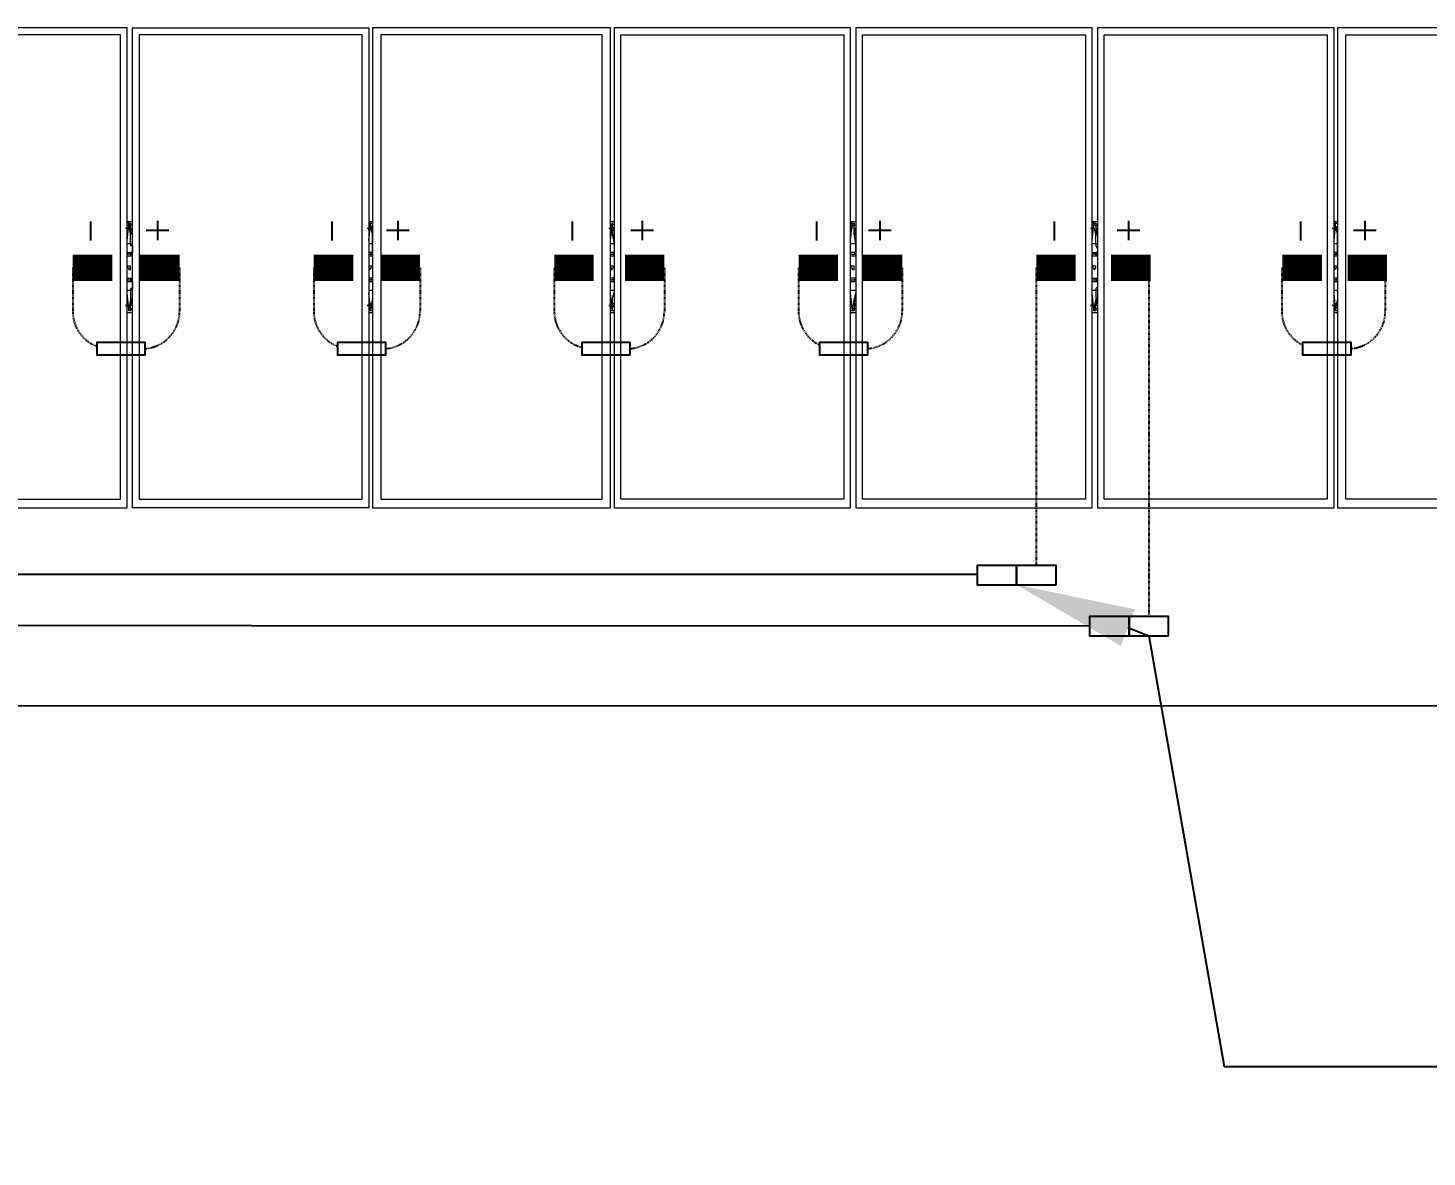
# Model space of a CAD drawing. Header units: feet. Extents: x -9903 to 12307, y -41 to 4121.
# Drawn here: x 9552.1 to 9816.1, y 2201.5 to 2414.5 of the extents above; entities that cross this region are included whole.
import ezdxf
from ezdxf import colors
from ezdxf.entities.mleader import LeaderData, LeaderLine
from ezdxf.lldxf.tags import DXFTag
from ezdxf.math import Vec2, Vec3

# ---------------------------------------------------------------- set-up
doc = ezdxf.new("R2010")
doc.units = ezdxf.units.FT
doc.header["$MEASUREMENT"] = 0
doc.linetypes.add('HIDDEN', pattern=[0.375, 0.25, -0.125])
for name, color, linetype in [('E-HARN-COMP', 8, 'Continuous'), ('E-TRNK-CABL-NEG', 6, 'HIDDEN'), ('E-TRUNK-CABLE-POS', 6, 'HIDDEN'), ('G-ANNO-TEXT', 1, 'Continuous'), ('Polarity-Text', 7, 'Continuous'), ('PV-DC-CABL-UG+', 5, 'DC+'), ('PV-DC-CABL-UG-', 10, 'DC-')]:
    doc.layers.add(name, color=color, linetype=linetype)
doc.styles.add('NEI-A', font='arial.ttf')
tags = doc.linetypes.add('DC+', pattern='A,0.176989,-0.049113,["DC+",NEI-A,S=0.1,R=0,X=0,Y=-0.05],-0.049113,-0.250887,0.176989', length=0.703091).pattern_tags.tags
tags[6] = DXFTag(74, 10)
tags = doc.linetypes.add('DC-', pattern='A,0.176989,-0.049113,["DC-",NEI-A,S=0.1,R=0,X=0,Y=-0.05],-0.049113,-0.250887,0.176989', length=0.703091).pattern_tags.tags
tags[6] = DXFTag(74, 10)

# ---------------------------------------------------------------- blocks, each defined once
blk = doc.blocks.new('A$Cc93f9aa1')
at = {"lineweight": 5}
for points in [[(6.2514, 0), (6.2514, 0.4666), (6.0198, 0.4666), (6.0198, 0)], [(6.4847, 0.4666), (6.2547, 0.4666), (6.2547, 0), (6.4847, 0)], [(6.7197, 0.4666), (6.4897, 0.4666), (6.4897, 0), (6.7197, 0)], [(6.7247, 0), (6.9547, 0), (6.9547, 0.4666), (6.7247, 0.4666)], [(6.9581, 0), (7.1897, 0), (7.1897, 0.4666), (6.9581, 0.4666)], [(7.423, 0.4666), (7.423, 0), (7.193, 0), (7.193, 0.4666)], [(7.658, 0.4666), (7.428, 0.4666), (7.428, 0), (7.658, 0)], [(6.0281, 0.4583), (6.2431, 0.4583), (6.2431, 0.0067), (6.0281, 0.0067)], [(6.2614, 0.4583), (6.4781, 0.4583), (6.4781, 0.0067), (6.2614, 0.0067)], [(6.4964, 0.4583), (6.7131, 0.4583), (6.7131, 0.0067), (6.4964, 0.0067)], [(6.7314, 0.4583), (6.9481, 0.4583), (6.9481, 0.0067), (6.7314, 0.0067)], [(7.1814, 0.0067), (7.1814, 0.4583), (6.9664, 0.4583), (6.9664, 0.0067)], [(7.4164, 0.4583), (7.1997, 0.4583), (7.1997, 0.0067), (7.4164, 0.0067)], [(7.6514, 0.0067), (7.6514, 0.4583), (7.4347, 0.4583), (7.4347, 0.0067)], [(6.2531, 0.235), (6.2531, 0.2333), (6.2514, 0.2333), (6.2514, 0.2317), (6.2531, 0.2317), (6.2547, 0.2317), (6.2547, 0.2333)], [(6.4881, 0.235), (6.4864, 0.2333), (6.4864, 0.2317), (6.4897, 0.2317), (6.4897, 0.2333), (6.4881, 0.2333)], [(6.7231, 0.235), (6.7214, 0.235), (6.7214, 0.2317), (6.7247, 0.2317), (6.7247, 0.2333), (6.7231, 0.2333)], [(6.9564, 0.235), (6.9564, 0.2333), (6.9547, 0.2333), (6.9547, 0.2317), (6.9564, 0.2317), (6.9581, 0.2317), (6.9581, 0.2333), (6.9581, 0.235)], [(7.1914, 0.235), (7.1914, 0.2333), (7.1897, 0.2333), (7.1897, 0.2317), (7.1914, 0.2317), (7.193, 0.2317), (7.193, 0.2333)], [(7.4264, 0.235), (7.4247, 0.235), (7.4247, 0.2317), (7.428, 0.2317), (7.428, 0.2333), (7.4264, 0.2333)]]:
    blk.add_lwpolyline(points, close=True, dxfattribs=at)
for points in [[(6.2547, 0.2767), (6.2514, 0.2767)], [(6.2531, 0.27), (6.2531, 0.2733), (6.2531, 0.275), (6.2531, 0.2733), (6.2514, 0.2717), (6.2514, 0.27), (6.2514, 0.2683)], [(6.2531, 0.255), (6.2514, 0.255), (6.2514, 0.2633), (6.2531, 0.2733)], [(6.4897, 0.2767), (6.4847, 0.2767)], [(6.4847, 0.255), (6.4864, 0.255), (6.4864, 0.2633), (6.4881, 0.2733)], [(6.4881, 0.27), (6.4881, 0.2733), (6.4864, 0.2733), (6.4864, 0.27), (6.4864, 0.2683)], [(6.4881, 0.2733), (6.4881, 0.275), (6.4881, 0.2733)], [(6.7247, 0.2767), (6.7197, 0.2767)], [(6.7197, 0.2683), (6.7214, 0.27), (6.7214, 0.2733), (6.7231, 0.2733), (6.7231, 0.275), (6.7247, 0.275)], [(6.7214, 0.255), (6.7197, 0.255), (6.7197, 0.2567), (6.7214, 0.2633), (6.7231, 0.2733)], [(6.7231, 0.27), (6.7231, 0.2733), (6.7231, 0.275)], [(6.9581, 0.2767), (6.9547, 0.2767)], [(6.9564, 0.255), (6.9547, 0.255), (6.9547, 0.2567), (6.9564, 0.2633), (6.9564, 0.2733), (6.9564, 0.275), (6.9564, 0.2733), (6.9564, 0.2717), (6.9547, 0.27), (6.9547, 0.2683)], [(6.9564, 0.275), (6.9581, 0.275)], [(6.9581, 0.27), (6.9581, 0.2733)], [(7.193, 0.2767), (7.1897, 0.2767)], [(7.1914, 0.27), (7.1914, 0.2733), (7.1914, 0.275), (7.1914, 0.2733), (7.1897, 0.2717), (7.1897, 0.2683)], [(7.1914, 0.255), (7.1897, 0.255), (7.1897, 0.2633), (7.1914, 0.2733)], [(7.428, 0.2767), (7.423, 0.2767)], [(7.423, 0.255), (7.4247, 0.255), (7.4247, 0.2633), (7.4264, 0.2733)], [(7.4264, 0.27), (7.4264, 0.2733), (7.4264, 0.275), (7.4264, 0.2733), (7.4247, 0.2733), (7.4247, 0.2683)], [(6.2531, 0.2467), (6.2514, 0.2467), (6.2514, 0.255)], [(6.2547, 0.2467), (6.2514, 0.2467)], [(6.2547, 0.245), (6.2514, 0.245), (6.2531, 0.245)], [(6.2514, 0.245), (6.2514, 0.2433), (6.2547, 0.2433)], [(6.4897, 0.2467), (6.4864, 0.2467), (6.4847, 0.2467), (6.4847, 0.2517), (6.4864, 0.2533), (6.4864, 0.255)], [(6.4847, 0.2467), (6.4864, 0.2467)], [(6.4897, 0.245), (6.4864, 0.245), (6.4847, 0.245)], [(6.4864, 0.2433), (6.4864, 0.245)], [(6.7214, 0.2467), (6.7197, 0.2467), (6.7197, 0.255)], [(6.7247, 0.2467), (6.7197, 0.2467)], [(6.7247, 0.245), (6.7197, 0.245), (6.7214, 0.245)], [(6.7197, 0.245), (6.7197, 0.2433), (6.7247, 0.2433)], [(6.9564, 0.2467), (6.9547, 0.2467), (6.9547, 0.255)], [(6.9581, 0.2467), (6.9547, 0.2467)], [(6.9581, 0.245), (6.9547, 0.245), (6.9564, 0.245)], [(6.9547, 0.245), (6.9547, 0.2433), (6.9581, 0.2433)], [(7.1914, 0.2467), (7.1897, 0.2467), (7.1897, 0.255)], [(7.193, 0.2467), (7.1897, 0.2467)], [(7.193, 0.245), (7.1897, 0.245), (7.1914, 0.245)], [(7.1897, 0.245), (7.1897, 0.2433), (7.193, 0.2433)], [(7.428, 0.2467), (7.4247, 0.2467), (7.423, 0.2467), (7.423, 0.2533), (7.4247, 0.2533), (7.4247, 0.255)], [(7.423, 0.2467), (7.4247, 0.2467)], [(7.428, 0.245), (7.4247, 0.245), (7.423, 0.245)], [(7.4247, 0.2433), (7.4247, 0.245)], [(6.4897, 0.2433), (6.4864, 0.2433), (6.4847, 0.2433)], [(7.428, 0.2433), (7.4247, 0.2433), (7.423, 0.2433)], [(6.2547, 0.2217), (6.2514, 0.2217), (6.2514, 0.22)], [(6.2547, 0.22), (6.2514, 0.22), (6.2531, 0.22)], [(6.2531, 0.2183), (6.2514, 0.2183), (6.2514, 0.21), (6.2514, 0.2), (6.2531, 0.1933), (6.2531, 0.1917), (6.2547, 0.1917)], [(6.2514, 0.2183), (6.2547, 0.2183)], [(6.4897, 0.2217), (6.4864, 0.2217), (6.4847, 0.2217)], [(6.4847, 0.22), (6.4864, 0.22), (6.4897, 0.22)], [(6.4864, 0.21), (6.4864, 0.2117), (6.4847, 0.215), (6.4847, 0.2183), (6.4864, 0.2183), (6.4847, 0.2183)], [(6.4864, 0.22), (6.4864, 0.2217)], [(6.4897, 0.2183), (6.4864, 0.2183)], [(6.7247, 0.2217), (6.7197, 0.2217), (6.7197, 0.22)], [(6.7247, 0.22), (6.7197, 0.22), (6.7214, 0.22)], [(6.7214, 0.2183), (6.7197, 0.2183), (6.7197, 0.21), (6.7214, 0.2), (6.7214, 0.1933), (6.7231, 0.1917), (6.7247, 0.1917)], [(6.7197, 0.2183), (6.7247, 0.2183)], [(6.9581, 0.2217), (6.9547, 0.2217), (6.9547, 0.22)], [(6.9581, 0.22), (6.9547, 0.22), (6.9564, 0.22)], [(6.9547, 0.1967), (6.9547, 0.195), (6.9564, 0.1933), (6.9564, 0.19), (6.9564, 0.1917), (6.9564, 0.2), (6.9547, 0.21), (6.9547, 0.2183), (6.9564, 0.2183)], [(6.9547, 0.2183), (6.9581, 0.2183)], [(7.193, 0.2217), (7.1897, 0.2217), (7.1897, 0.22)], [(7.193, 0.22), (7.1897, 0.22), (7.1914, 0.22)], [(7.1914, 0.2183), (7.1897, 0.2183), (7.1897, 0.21), (7.1897, 0.2), (7.1914, 0.1933), (7.1914, 0.1917), (7.193, 0.1917)], [(7.1897, 0.2183), (7.193, 0.2183)], [(7.428, 0.2217), (7.4247, 0.2217), (7.423, 0.2217)], [(7.423, 0.22), (7.428, 0.22)], [(7.4247, 0.21), (7.4247, 0.2117), (7.423, 0.2117), (7.423, 0.2183), (7.4247, 0.2183), (7.423, 0.2183)], [(7.4247, 0.22), (7.4247, 0.2217)], [(7.428, 0.2183), (7.4247, 0.2183)], [(6.4847, 0.21), (6.4864, 0.21), (6.4864, 0.2), (6.4881, 0.1933), (6.4881, 0.1917), (6.4897, 0.1917)], [(7.423, 0.21), (7.4247, 0.21), (7.4247, 0.2), (7.4264, 0.1933), (7.4264, 0.1917), (7.428, 0.1917)], [(6.2514, 0.1967), (6.2514, 0.195), (6.2514, 0.1933), (6.2531, 0.1933), (6.2531, 0.19), (6.2547, 0.19)], [(6.2531, 0.195), (6.2531, 0.1917), (6.2531, 0.19)], [(6.4881, 0.19), (6.4881, 0.1917), (6.4864, 0.1917), (6.4864, 0.195), (6.4864, 0.1967)], [(6.4881, 0.195), (6.4881, 0.1917), (6.4881, 0.19), (6.4897, 0.19)], [(6.7197, 0.1967), (6.7214, 0.195), (6.7214, 0.1917), (6.7231, 0.1917), (6.7231, 0.19), (6.7247, 0.19)], [(6.7231, 0.195), (6.7231, 0.1917), (6.7231, 0.19)], [(6.9564, 0.1917), (6.9581, 0.1917), (6.9581, 0.195)], [(7.1897, 0.1967), (7.1897, 0.1933), (7.1914, 0.1933), (7.1914, 0.19), (7.1914, 0.1917), (7.1914, 0.195)], [(7.4247, 0.1967), (7.4247, 0.1917), (7.4264, 0.1917), (7.4264, 0.19), (7.4264, 0.1917), (7.4264, 0.195)], [(6.2547, 0.1883), (6.2514, 0.1883)], [(6.4897, 0.1883), (6.4847, 0.1883)], [(6.7247, 0.1883), (6.7197, 0.1883)], [(6.9581, 0.1883), (6.9547, 0.1883)], [(7.193, 0.1883), (7.1897, 0.1883)], [(7.1914, 0.19), (7.193, 0.19)], [(7.428, 0.1883), (7.423, 0.1883)], [(7.4264, 0.19), (7.428, 0.19)]]:
    blk.add_lwpolyline(points, dxfattribs=at)
at = {"color": 8, "lineweight": 5, "true_color": 0x808080}
for points in [[(6.2547, 0.2767), (6.2514, 0.2767)], [(6.2514, 0.2733), (6.2514, 0.275), (6.2531, 0.275)], [(6.2531, 0.2733), (6.2531, 0.2733)], [(6.2531, 0.2733), (6.2547, 0.2583)], [(6.4897, 0.2767), (6.4847, 0.2767)], [(6.4847, 0.2733), (6.4864, 0.2733), (6.4864, 0.275), (6.4881, 0.275)], [(6.4881, 0.2733), (6.4881, 0.2733)], [(6.4881, 0.2733), (6.4897, 0.2583)], [(6.7247, 0.2767), (6.7197, 0.2767)], [(6.7197, 0.2733), (6.7214, 0.2733), (6.7214, 0.275), (6.7231, 0.275)], [(6.7231, 0.2733), (6.7231, 0.2733)], [(6.7231, 0.2733), (6.7247, 0.2583)], [(6.9581, 0.2767), (6.9547, 0.2767)], [(6.9547, 0.2733), (6.9547, 0.275), (6.9564, 0.275)], [(6.9564, 0.2733), (6.9581, 0.2583)], [(6.9581, 0.2733), (6.9581, 0.2733)], [(7.193, 0.2767), (7.1897, 0.2767)], [(7.1897, 0.2733), (7.1897, 0.275), (7.1914, 0.275)], [(7.1914, 0.2733), (7.1914, 0.2733)], [(7.1914, 0.2733), (7.193, 0.2583)], [(7.428, 0.2767), (7.423, 0.2767)], [(7.423, 0.2733), (7.4247, 0.2733), (7.4247, 0.275), (7.4264, 0.275)], [(7.4264, 0.2733), (7.4264, 0.2733)], [(7.4264, 0.2733), (7.428, 0.2583)], [(6.2514, 0.2617), (6.2514, 0.27), (6.2531, 0.27)], [(6.2514, 0.2667), (6.2514, 0.2683), (6.2531, 0.2683)], [(6.2547, 0.2683), (6.2547, 0.27), (6.2564, 0.27)], [(6.4847, 0.27), (6.4864, 0.27), (6.4864, 0.2683), (6.4847, 0.2617)], [(6.4847, 0.2667), (6.4864, 0.2683), (6.4847, 0.2683)], [(6.4897, 0.2683), (6.4897, 0.27)], [(6.7197, 0.27), (6.7214, 0.27), (6.7214, 0.2683), (6.7197, 0.2617)], [(6.7197, 0.2667), (6.7197, 0.2683), (6.7214, 0.2683)], [(6.7247, 0.2683), (6.7231, 0.27), (6.7247, 0.27)], [(6.7247, 0.2717), (6.7247, 0.2717)], [(6.9547, 0.2617), (6.9547, 0.27), (6.9564, 0.27)], [(6.9547, 0.2667), (6.9547, 0.2683), (6.9564, 0.2683)], [(6.9581, 0.2683), (6.9581, 0.27)], [(7.1897, 0.2617), (7.1897, 0.27), (7.1914, 0.27)], [(7.1897, 0.2667), (7.1897, 0.2683), (7.1914, 0.2683)], [(7.193, 0.2683), (7.193, 0.27)], [(7.423, 0.27), (7.4247, 0.27), (7.4247, 0.2683), (7.423, 0.2617)], [(7.423, 0.2683), (7.4247, 0.2683), (7.423, 0.2667)], [(7.428, 0.2683), (7.428, 0.27)], [(6.2547, 0.255), (6.2514, 0.255)], [(6.4897, 0.255), (6.4864, 0.255)], [(6.7247, 0.255), (6.7197, 0.255)], [(6.9581, 0.255), (6.9547, 0.255)], [(7.193, 0.255), (7.1897, 0.255)], [(7.428, 0.255), (7.4247, 0.255)], [(6.2514, 0.21), (6.2547, 0.21)], [(6.2547, 0.2067), (6.2531, 0.1917)], [(6.4864, 0.21), (6.4897, 0.21)], [(6.4897, 0.2067), (6.4881, 0.1917)], [(6.7197, 0.21), (6.7247, 0.21)], [(6.7247, 0.2067), (6.7231, 0.1917)], [(6.9547, 0.21), (6.9581, 0.21)], [(6.9581, 0.2067), (6.9564, 0.1917)], [(7.1897, 0.21), (7.193, 0.21)], [(7.193, 0.2067), (7.1914, 0.1917)], [(7.4247, 0.21), (7.428, 0.21)], [(7.428, 0.2067), (7.4264, 0.1917)], [(6.2514, 0.2033), (6.2514, 0.195), (6.2531, 0.195)], [(6.2514, 0.1967), (6.2514, 0.1983)], [(6.2531, 0.19), (6.2514, 0.19), (6.2514, 0.1917)], [(6.2531, 0.1917), (6.2531, 0.1917)], [(6.2547, 0.1967), (6.2547, 0.195), (6.2564, 0.195)], [(6.4847, 0.195), (6.4864, 0.195), (6.4864, 0.1967), (6.4847, 0.2033)], [(6.4847, 0.1967), (6.4864, 0.1967), (6.4847, 0.1983)], [(6.4881, 0.19), (6.4864, 0.19), (6.4864, 0.1917), (6.4847, 0.1917)], [(6.4881, 0.1917), (6.4881, 0.1917)], [(6.4897, 0.1967), (6.4897, 0.195), (6.4914, 0.195)], [(6.7197, 0.195), (6.7214, 0.195), (6.7214, 0.1967), (6.7197, 0.2033)], [(6.7214, 0.1967), (6.7197, 0.1967), (6.7197, 0.1983)], [(6.7231, 0.19), (6.7214, 0.19), (6.7214, 0.1917), (6.7197, 0.1917)], [(6.7247, 0.195), (6.7231, 0.195), (6.7247, 0.1967)], [(6.7231, 0.195), (6.7231, 0.195)], [(6.7231, 0.1917), (6.7231, 0.1917)], [(6.9547, 0.2033), (6.9547, 0.195), (6.9564, 0.195)], [(6.9564, 0.1967), (6.9547, 0.1967), (6.9547, 0.1983)], [(6.9564, 0.19), (6.9547, 0.1917)], [(6.9581, 0.1967), (6.9581, 0.195), (6.9597, 0.195)], [(6.9581, 0.1917), (6.9581, 0.1917)], [(7.1897, 0.2033), (7.1897, 0.195), (7.1914, 0.195)], [(7.1897, 0.1967), (7.1897, 0.1983)], [(7.1914, 0.19), (7.1897, 0.19), (7.1897, 0.1917)], [(7.1914, 0.1917), (7.1914, 0.1917)], [(7.193, 0.1967), (7.193, 0.195), (7.1947, 0.195)], [(7.423, 0.195), (7.4247, 0.195), (7.4247, 0.1967), (7.423, 0.2033)], [(7.423, 0.1967), (7.4247, 0.1967), (7.423, 0.1983)], [(7.4264, 0.19), (7.4247, 0.19), (7.4247, 0.1917), (7.423, 0.1917)], [(7.4264, 0.1917), (7.4264, 0.1917)], [(7.428, 0.1967), (7.428, 0.195), (7.4297, 0.195)], [(6.2547, 0.1883), (6.2514, 0.1883)], [(6.4897, 0.1883), (6.4847, 0.1883)], [(6.7247, 0.1883), (6.7197, 0.1883)], [(6.9581, 0.1883), (6.9547, 0.1883)], [(7.193, 0.1883), (7.1897, 0.1883)], [(7.428, 0.1883), (7.423, 0.1883)]]:
    blk.add_lwpolyline(points, dxfattribs=at)
for points in [[(6.4914, 0.27), (6.4897, 0.27)], [(6.9597, 0.27), (6.9581, 0.27)], [(7.1947, 0.27), (7.193, 0.27)], [(7.4297, 0.27), (7.428, 0.27)]]:
    blk.add_lwpolyline(points, close=True, dxfattribs=at)

msp = doc.modelspace()

# ---------------------------------------------------------------- linework, layer by layer
at = {"layer": 'E-HARN-COMP', "const_width": 5}
for points in [[(9560.56, 2369.27), (9568.01, 2369.27)], [(9573.27, 2369.27), (9580.73, 2369.27)], [(9606.03, 2369.27), (9613.48, 2369.27)], [(9618.65, 2369.27), (9626.1, 2369.27)], [(9651.41, 2369.27), (9658.86, 2369.27)], [(9664.75, 2369.27), (9672.2, 2369.27)], [(9697.51, 2369.27), (9704.96, 2369.27)], [(9709.6, 2369.27), (9717.06, 2369.27)], [(9742.36, 2369.27), (9749.81, 2369.27)], [(9756.47, 2369.27), (9763.92, 2369.27)], [(9788.79, 2369.27), (9796.25, 2369.27)], [(9801.09, 2369.27), (9808.54, 2369.27)]]:
    msp.add_lwpolyline(points, dxfattribs=at)
at = {"layer": 'E-HARN-COMP'}
for points in [[(9569.69, 2355.19), (9565.13, 2355.19), (9565.13, 2352.86), (9569.69, 2352.86)], [(9569.69, 2352.86), (9574.25, 2352.86), (9574.25, 2355.19), (9569.69, 2355.19)], [(9615.07, 2355.19), (9610.5, 2355.19), (9610.5, 2352.86), (9615.07, 2352.86)], [(9615.07, 2352.86), (9619.63, 2352.86), (9619.63, 2355.19), (9615.07, 2355.19)], [(9661.17, 2355.19), (9656.6, 2355.19), (9656.6, 2352.86), (9661.17, 2352.86)], [(9661.17, 2352.86), (9665.73, 2352.86), (9665.73, 2355.19), (9661.17, 2355.19)], [(9706.02, 2355.19), (9701.46, 2355.19), (9701.46, 2352.86), (9706.02, 2352.86)], [(9706.02, 2352.86), (9710.58, 2352.86), (9710.58, 2355.19), (9706.02, 2355.19)], [(9797.17, 2355.19), (9792.61, 2355.19), (9792.61, 2352.86), (9797.17, 2352.86)], [(9797.17, 2352.86), (9801.74, 2352.86), (9801.74, 2355.19), (9797.17, 2355.19)]]:
    msp.add_lwpolyline(points, dxfattribs=at)
for points in [[(9746.09, 2309.47), (9746.09, 2313.09), (9738.63, 2313.09), (9738.63, 2309.47)], [(9767.33, 2299.85), (9767.33, 2303.46), (9759.87, 2303.46), (9759.87, 2299.85)]]:
    msp.add_lwpolyline(points, close=True, dxfattribs=at)
at = {"layer": 'E-TRNK-CABL-NEG', "ltscale": 0.1}
for points in [[(9560.56, 2369.27), (9560.56, 2361.04, 0.313117), (9565.13, 2354.46, 0.313117)], [(9606.03, 2369.27), (9606.03, 2361.04, 0.30904), (9610.5, 2354.49, 0.30904)], [(9651.41, 2369.27), (9651.41, 2361.04, 0.338726), (9656.59, 2354.26, 0.338726)], [(9697.51, 2369.27), (9697.51, 2361.04, 0.286977), (9701.46, 2354.72, 0.286977)], [(9788.66, 2369.27), (9788.66, 2361.04, 0.286977), (9792.61, 2354.72, 0.286977)]]:
    msp.add_lwpolyline(points, format="xyb", dxfattribs=at)
msp.add_lwpolyline([(9742.36, 2369.27), (9742.36, 2313.09)], dxfattribs=at)
at = {"layer": 'E-TRUNK-CABLE-POS', "ltscale": 0.1}
for points in [[(9580.73, 2369.27), (9580.73, 2361.04, -0.391396), (9574.25, 2354.03, -0.391396)], [(9626.1, 2369.27), (9626.1, 2361.04, -0.391396), (9619.63, 2354.03, -0.391396)], [(9672.2, 2369.27), (9672.2, 2361.04, -0.391396), (9665.73, 2354.03, -0.391396)], [(9717.06, 2369.27), (9717.06, 2361.04, -0.391396), (9710.58, 2354.03, -0.391396)], [(9808.21, 2369.27), (9808.21, 2361.04, -0.391396), (9801.74, 2354.03, -0.391396)]]:
    msp.add_lwpolyline(points, format="xyb", dxfattribs=at)
msp.add_lwpolyline([(9763.6, 2369.27), (9763.6, 2303.46)], dxfattribs=at)
at = {"layer": 'Polarity-Text'}
for p, q in [((9563.95, 2378.05), (9563.95, 2374.43)), ((9578.67, 2376.32), (9574.4, 2376.32)), ((9576.53, 2378.13), (9576.53, 2374.51)), ((9609.43, 2378.05), (9609.43, 2374.43)), ((9624.05, 2376.32), (9619.77, 2376.32)), ((9621.91, 2378.13), (9621.91, 2374.51)), ((9654.8, 2378.05), (9654.8, 2374.43)), ((9670.15, 2376.32), (9665.87, 2376.32)), ((9668.01, 2378.13), (9668.01, 2374.51)), ((9700.9, 2378.05), (9700.9, 2374.43)), ((9715, 2376.32), (9710.73, 2376.32)), ((9712.86, 2378.13), (9712.86, 2374.51)), ((9745.76, 2378.05), (9745.76, 2374.43)), ((9761.87, 2376.32), (9757.59, 2376.32)), ((9759.73, 2378.13), (9759.73, 2374.51)), ((9792.19, 2378.05), (9792.19, 2374.43)), ((9806.49, 2376.32), (9802.21, 2376.32)), ((9804.35, 2378.13), (9804.35, 2374.51))]:
    msp.add_line(p, q, dxfattribs=at)
at = {"layer": 'PV-DC-CABL-UG+', "ltscale": 0.6}
for points in [[(9731.19, 2311.43), (9132.56, 2311.43), (9132.56, 2289.59)], [(10986.14, 2286.5), (9135.5, 2286.64)]]:
    msp.add_lwpolyline(points, dxfattribs=at)
at = {"layer": 'PV-DC-CABL-UG-', "ltscale": 0.6}
msp.add_lwpolyline([(9752.41, 2301.66), (9120.04, 2301.92)], dxfattribs=at)

# ---------------------------------------------------------------- block references
at = {"xscale": 194.04614304, "yscale": 194.04614304, "zscale": 194.04614304, "rotation": 180}
msp.add_blockref('A$Cc93f9aa1', (11012.23, 2414.55), dxfattribs=at)

# ---------------------------------------------------------------- next in the draw order: leaders
at = {"layer": 'G-ANNO-TEXT'}
ml = msp.add_multileader_mtext('Standard', dxfattribs=at)
ml.set_content('(TYP.) BLA HARNESS CONNECTORS', color=256, style='NEI-A')
ml.set_leader_properties()
ml.build(insert=Vec2(0, 0))
ml.multileader.update_dxf_attribs({"dogleg_length": 0.36, "arrow_head_size": 22.51})
ctx = ml.context
ctx.base_point, ctx.char_height, ctx.arrow_head_size, ctx.landing_gap_size, ctx.plane_origin = Vec3(9823.88, 2218.52), 20, 22.51, 23.05, Vec3(16147.63, -3591.89)
notes = []
notes.append((ctx, [(0, (1, 1, 0), (9777.78, 2218.52), (1, 0), 46.1, [(0, [(9738.63, 2309.47), (9763.6, 2299.85)], 0, [])])]))
ctx.mtext.insert, ctx.mtext.width, ctx.mtext.flow_direction = Vec3(9846.93, 2231.46), 489.3132, 5
ctx.mtext.has_bg_fill, ctx.mtext.bg_color, ctx.mtext.bg_scale_factor, ctx.mtext.bg_transparency, ctx.mtext.use_window_bg_color = 1, -1073741824, 1.5, 0, 1
for ctx, leaders in notes:
    for number, flags, end, landing, length, lines in leaders:
        leader = LeaderData()
        leader.index, (leader.has_last_leader_line, leader.has_dogleg_vector, leader.attachment_direction) = number, flags
        leader.last_leader_point, leader.dogleg_vector, leader.dogleg_length = Vec3(end), Vec3(landing), length
        for number, points, colour, breaks in lines:
            line = LeaderLine()
            line.index, line.vertices, line.color, line.breaks = number, Vec3.list(points), colors.encode_raw_color(colour), breaks
            leader.lines.append(line)
        ctx.leaders.append(leader)

# ---------------------------------------------------------------- next in the draw order: linework, layer by layer
at = {"layer": 'E-HARN-COMP'}
for points in [[(9738.65, 2309.47), (9738.65, 2313.08), (9731.19, 2313.08), (9731.19, 2309.47)], [(9759.86, 2299.85), (9759.86, 2303.47), (9752.41, 2303.47), (9752.41, 2299.85)]]:
    msp.add_lwpolyline(points, close=True, dxfattribs=at)

doc.saveas('drawing.dxf')
